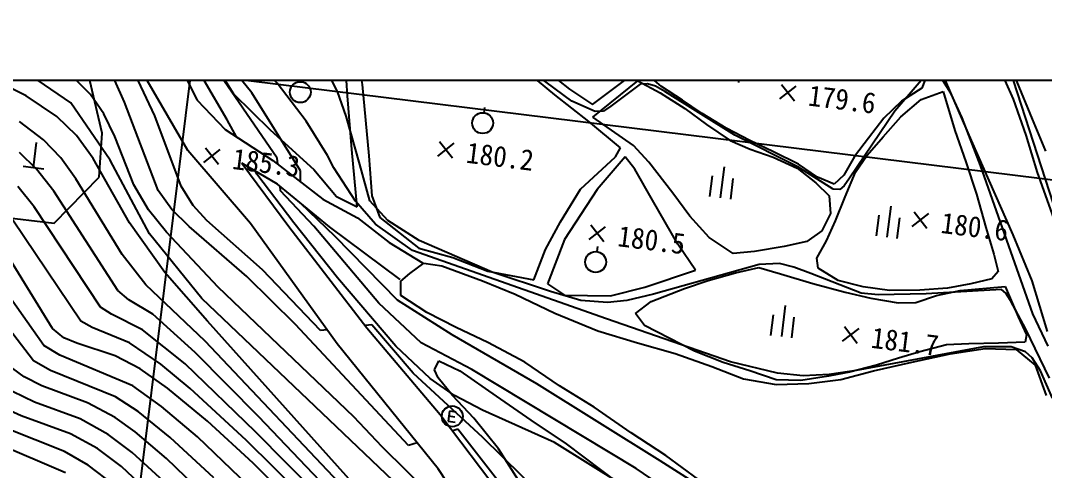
# Model space of a CAD drawing. Header units: millimetres. Extents: x 8678 to 9474, y 1103 to 1809.
# Drawn here: x 8963.6 to 9061.7, y 1511.5 to 1554.6 of the extents above; entities that cross this region are included whole.
import ezdxf
from ezdxf.xclip import XClip

# ---------------------------------------------------------------- set-up
doc = ezdxf.new("R2010")
doc.units = ezdxf.units.MM
doc.header["$LTSCALE"] = 10
doc.header["$MEASUREMENT"] = 0
doc.header["$XCLIPFRAME"] = 2
doc.layers.add('TX-PAPR', color=2, linetype='Continuous', plot=False)
doc.layers.add('TZ-BASE', color=253, linetype='Continuous')
doc.styles.add('HANA', font='GulimChe.ttf')

# ---------------------------------------------------------------- blocks, each defined once
blk = doc.blocks.new('JD-CGHF56FJ')
at = {"layer": 'TZ-BASE'}
for p, q in [((183.761, -179.607), (227.732, 176.097)), ((79.556, 92.466), (512.161, 38.989)), ((218.773, 71.228, 185), (210.181, 86.007, 185)), ((221.157, 73.821, 183), (213.27, 83.46, 183)), ((294.153, 73.224, 178.04), (289.954, 82.539, 178.04)), ((223.592, 74.74, 182), (216.616, 81.473, 182)), ((212.17, 80.487, 182.317), (215.929, 73.12, 182.317)), ((230.647, 80.538, 180.191), (231.741, 74.629, 180.191)), ((215.027, 68.3, 174.27), (208.43, 79.616, 174.27)), ((199.525, 73.524, 190), (189.821, 78.386, 190)), ((230.31, 73.513, 182.159), (230.019, 78.413, 182.159)), ((247.247, 77.588, 178.988), (251.579, 74.175, 178.988)), ((256.863, 74.996, 178.988), (259.246, 77.67, 178.988)), ((267.186, 77.906, 179.51), (266.818, 74.929, 179.51)), ((294.454, 74.93, 180.16), (293.492, 77.578, 180.16)), ((203.812, 72.871, 189), (197.151, 77.407, 189)), ((206.816, 69.958, 188.359), (205.263, 76.612, 188.359)), ((223.579, 67.54, 184), (216.847, 77.345, 184)), ((250.189, 73.635, 180.191), (245.667, 77.38, 180.191)), ((267.811, 74.806, 179.51), (268.056, 76.791, 179.51)), ((290.102, 69.23, 178.45), (286.79, 76.915, 178.45)), ((208.942, 72.916, 187), (207.767, 75.589, 187)), ((218.211, 75.604, 182.159), (219.39, 73.734, 182.159)), ((229.363, 73.949, 181), (228.413, 75.778, 181)), ((249.35, 74.843, 180), (247.208, 76.056, 180)), ((205.69, 73.643, 188), (203.827, 75.513, 188)), ((211.853, 71.606, 186), (210.139, 75.255, 186)), ((226.35, 71.103, 182), (223.592, 74.74, 182)), ((225.98, 75.372, 182.055), (225.919, 74.876, 182.055)), ((231.741, 74.629, 180.191), (232.349, 67.762, 180.191)), ((251.832, 73.005, 180), (249.35, 74.843, 180)), ((253.806, 72.696, 178.988), (256.863, 74.996, 178.988)), ((253.824, 71.478, 179.9), (258.155, 74.973, 179.9)), ((258.375, 74.657, 180), (255.551, 72.526, 180)), ((258.155, 74.973, 179.9), (260.27, 73.825, 179.9)), ((259.08, 74.689, 180), (258.375, 74.657, 180)), ((259.823, 74.448, 180), (259.08, 74.689, 180)), ((260.425, 74.421, 179.62), (259.256, 75.401, 179.62)), ((271.91, 74.63, 179.57), (273.14, 73.053, 179.57)), ((285.501, 75.243, 180), (282.784, 72.045, 180)), ((285.793, 75.375, 179.62), (285.345, 74.272, 179.62)), ((288.121, 73.778, 180), (287.351, 75.012, 180)), ((294.075, 75.155, 180), (299.993, 56.794, 180)), ((295.96, 71.297, 180.16), (294.454, 74.93, 180.16)), ((206.976, 71.799, 188), (205.69, 73.643, 188)), ((219.39, 73.734, 182.159), (222.908, 70.282, 182.159)), ((225.803, 66.336, 183), (221.157, 73.821, 183)), ((230.194, 71.568, 181), (229.363, 73.949, 181)), ((253.444, 71.072, 180.191), (250.189, 73.635, 180.191)), ((251.579, 74.175, 178.988), (253.806, 72.696, 178.988)), ((260.727, 73.953, 180), (259.823, 74.448, 180)), ((260.27, 73.825, 179.9), (262.653, 72.311, 179.9)), ((262.42, 73.116, 179.62), (260.425, 74.421, 179.62)), ((267.422, 69.769, 180), (260.727, 73.953, 180)), ((271.736, 73.227, 179.57), (273.313, 74.457, 179.57)), ((285.345, 74.272, 179.62), (283.394, 73.002, 179.62)), ((285.29, 73.181, 180.45), (287.402, 73.957, 180.45)), ((287.402, 73.957, 180.45), (288.518, 70.192, 180.45)), ((289.228, 71.426, 180), (288.121, 73.778, 180)), ((202.473, 71.537, 190), (199.525, 73.524, 190)), ((207.566, 67.353, 189), (203.812, 72.871, 189)), ((212.174, 64.459, 187), (208.942, 72.916, 187)), ((215.929, 73.12, 182.317), (218.589, 70.285, 182.317)), ((230.741, 68.388, 182.159), (230.31, 73.513, 182.159)), ((254.054, 72.035, 180), (251.832, 73.005, 180)), ((264.296, 71.826, 179.62), (262.42, 73.116, 179.62)), ((283.394, 73.002, 179.62), (281.704, 71.397, 179.62)), ((283.351, 71.516, 180.45), (285.29, 73.181, 180.45)), ((295.357, 69.76, 178.04), (294.153, 73.224, 178.04)), ((208.019, 69.62, 188), (206.976, 71.799, 188)), ((243.453, 72.403, 179.96), (243.392, 71.907, 179.96)), ((254.853, 72.074, 180), (254.054, 72.035, 180)), ((255.551, 72.526, 180), (254.853, 72.074, 180)), ((262.653, 72.311, 179.9), (264.731, 70.785, 179.9)), ((266.6, 70.413, 179.62), (264.296, 71.826, 179.62)), ((282.784, 72.045, 180), (278.438, 65.621, 180)), ((201.197, 69.311, 191), (198.89, 71.053, 191)), ((204.355, 69.712, 190), (202.473, 71.537, 190)), ((214.376, 64.881, 186), (211.853, 71.606, 186)), ((219.68, 69.582, 185), (218.773, 71.228, 185)), ((228.403, 67.82, 182), (226.35, 71.103, 182)), ((231.503, 66.952, 181), (230.194, 71.568, 181)), ((256.496, 68.529, 180.191), (253.444, 71.072, 180.191)), ((257.731, 68.768, 179.9), (253.824, 71.478, 179.9)), ((264.731, 70.785, 179.9), (266.999, 69.245, 179.9)), ((281.704, 71.397, 179.62), (280.236, 69.463, 179.62)), ((281.665, 69.608, 180.45), (283.351, 71.516, 180.45)), ((290.979, 66.838, 180), (289.228, 71.426, 180)), ((297.24, 68.207, 180.16), (295.96, 71.297, 180.16)), ((205.952, 67.513, 190), (204.355, 69.712, 190)), ((206.52, 65.726, 188.359), (206.816, 69.958, 188.359)), ((218.589, 70.285, 182.317), (223.172, 67.33, 182.317)), ((222.908, 70.282, 182.159), (227.082, 66.461, 182.159)), ((268.872, 69.235, 179.62), (266.6, 70.413, 179.62)), ((273.49, 66.732, 180), (267.422, 69.769, 180)), ((288.518, 70.192, 180.45), (289.588, 67.188, 180.45)), ((296.436, 66.18, 178.04), (295.357, 69.76, 178.04)), ((200.229, 66.662, 193.759), (200.523, 69.044, 193.759)), ((202.836, 67.582, 191), (201.197, 69.311, 191)), ((209.845, 64.985, 188), (208.019, 69.62, 188)), ((238.964, 67.747, 180.227), (240.541, 68.977, 180.227)), ((239.137, 69.15, 180.227), (240.367, 67.573, 180.227)), ((259.204, 67.155, 179.9), (257.731, 68.768, 179.9)), ((266.999, 69.245, 179.9), (268.92, 68.403, 179.9)), ((271.139, 68.169, 179.62), (268.872, 69.235, 179.62)), ((280.236, 69.463, 179.62), (278.89, 67.704, 179.62)), ((280.118, 67.855, 180.45), (281.665, 69.608, 180.45)), ((294.105, 60.201, 178.45), (290.102, 69.23, 178.45)), ((200.518, 66.513, 192), (198.878, 68.093, 192)), ((221.036, 61.282, 174.27), (215.027, 68.3, 174.27)), ((216.545, 67.149, 185.317), (218.122, 68.379, 185.317)), ((216.718, 68.552, 185.317), (217.948, 66.975, 185.317)), ((229.01, 66.611, 182), (228.403, 67.82, 182)), ((231.231, 62.888, 182.159), (230.741, 68.388, 182.159)), ((232.349, 67.762, 180.191), (232.648, 63.947, 180.191)), ((256.018, 67.694, 180.191), (256.496, 68.529, 180.191)), ((268.92, 68.403, 179.9), (271.103, 67.639, 179.9)), ((273.54, 66.975, 179.62), (271.139, 68.169, 179.62)), ((279.009, 66.219, 180.45), (280.118, 67.855, 180.45)), ((199.237, 66.785, 193.759), (201.221, 66.539, 193.759)), ((204.279, 65.565, 191), (202.836, 67.582, 191)), ((209.423, 61.359, 190), (205.952, 67.513, 190)), ((211.334, 60.286, 189), (207.566, 67.353, 189)), ((223.608, 65.068, 193.364), (220.195, 67.077, 193.364)), ((220.195, 67.077, 193.364), (224.705, 61.009, 193.364)), ((223.172, 67.33, 182.317), (227.965, 63.611, 182.317)), ((223.64, 66.968, 184), (223.579, 67.54, 184)), ((232.449, 63.463, 181), (231.503, 66.952, 181)), ((252.639, 64.589, 180.191), (256.018, 67.694, 180.191)), ((256.944, 67.687, 180.592), (254.231, 64.554, 180.592)), ((257.851, 66.507, 180.592), (256.944, 67.687, 180.592)), ((261.5, 64.211, 179.9), (259.204, 67.155, 179.9)), ((271.103, 67.639, 179.9), (273.411, 66.578, 179.9)), ((276.871, 64.565, 180), (273.49, 66.732, 180)), ((275.37, 65.721, 179.62), (273.54, 66.975, 179.62)), ((278.89, 67.704, 179.62), (277.873, 65.916, 179.62)), ((289.588, 67.188, 180.45), (290.608, 64.11, 180.45)), ((296.008, 52.64, 180), (290.979, 66.838, 180)), ((202.167, 64.397, 192), (200.518, 66.513, 192)), ((221.638, 66.026, 185), (221.474, 66.324, 185)), ((225.187, 61.359, 185), (221.638, 66.026, 185)), ((225.813, 65.281, 183), (225.803, 66.336, 183)), ((227.082, 66.461, 182.159), (229.26, 63.887, 182.159)), ((231.093, 63.423, 182), (229.01, 66.611, 182)), ((259.56, 63.538, 180.592), (257.851, 66.507, 180.592)), ((265.056, 63.873, 180.2), (265.301, 65.858, 180.2)), ((266.416, 66.727, 180.2), (266.048, 63.75, 180.2)), ((273.411, 66.578, 179.9), (275.204, 65.188, 179.9)), ((277.873, 65.916, 179.62), (276.97, 65.05, 179.62)), ((278.011, 63.853, 180.45), (279.009, 66.219, 180.45)), ((298.021, 61.803, 178.04), (296.436, 66.18, 178.04)), ((200.282, 62.87, 193), (198.724, 64.838, 193)), ((202.198, 61.331, 188.359), (206.52, 65.726, 188.359)), ((208.717, 58.316, 191), (204.279, 65.565, 191)), ((211.251, 62.601, 188), (209.845, 64.985, 188)), ((215.515, 63.015, 186), (214.376, 64.881, 186)), ((228.594, 60.98, 193.364), (223.608, 65.068, 193.364)), ((223.913, 64.404, 184), (223.865, 64.857, 184)), ((267.04, 63.627, 180.2), (267.286, 65.612, 180.2)), ((275.204, 65.188, 179.9), (276.47, 63.943, 179.9)), ((276.97, 65.05, 179.62), (275.37, 65.721, 179.62)), ((277.916, 64.906, 180), (277.495, 64.543, 180)), ((278.438, 65.621, 180), (277.916, 64.906, 180)), ((208.319, 54.873, 192), (202.167, 64.397, 192)), ((213.499, 62.621, 187), (212.174, 64.459, 187)), ((227.105, 61.018, 184), (223.913, 64.404, 184)), ((229.26, 63.887, 182.159), (231.231, 62.888, 182.159)), ((232.648, 63.947, 180.191), (233.418, 61.862, 180.191)), ((250.747, 61.46, 180.191), (252.639, 64.589, 180.191)), ((254.231, 64.554, 180.592), (251.117, 59.752, 180.592)), ((263.11, 61.987, 179.9), (261.5, 64.211, 179.9)), ((276.47, 63.943, 179.9), (276.604, 62.254, 179.9)), ((277.495, 64.543, 180), (276.871, 64.565, 180)), ((277.1, 61.537, 180.45), (278.011, 63.853, 180.45)), ((290.608, 64.11, 180.45), (291.481, 60.908, 180.45)), ((206.657, 53.282, 193), (200.282, 62.87, 193)), ((216.843, 61.586, 186), (215.515, 63.015, 186)), ((225.832, 63.239, 183), (225.832, 63.244, 183)), ((229.151, 60.044, 183), (225.832, 63.239, 183)), ((227.965, 63.611, 182.317), (231.287, 61.839, 182.317)), ((233.002, 61.213, 182), (231.093, 63.423, 182)), ((234.191, 61.585, 181), (232.449, 63.463, 181)), ((261.988, 59.297, 180.592), (259.56, 63.538, 180.592)), ((282.374, 62.952, 180.59), (282.005, 59.975, 180.59)), ((196.783, 61.974, 188.359), (202.198, 61.331, 188.359)), ((212.975, 60.444, 188), (211.251, 62.601, 188)), ((215.145, 61.015, 187), (213.499, 62.621, 187)), ((231.287, 61.839, 182.317), (234.31, 59.452, 182.317)), ((233.418, 61.862, 180.191), (237.17, 58.928, 180.191)), ((264.974, 59.953, 179.9), (263.11, 61.987, 179.9)), ((276.604, 62.254, 179.9), (275.784, 60.592, 179.9)), ((281.013, 60.098, 180.59), (281.258, 62.083, 180.59)), ((282.998, 59.852, 180.59), (283.243, 61.837, 180.59)), ((284.444, 61.015, 180.63), (286.021, 62.245, 180.63)), ((284.618, 62.419, 180.63), (285.848, 60.842, 180.63)), ((204.779, 51.932, 194), (198.237, 61.6, 194)), ((212.827, 56.581, 190), (209.423, 61.359, 190)), ((220.666, 56.201, 187), (215.145, 61.015, 187)), ((222.184, 56.836, 186), (216.843, 61.586, 186)), ((229.336, 49.756, 174.27), (221.036, 61.282, 174.27)), ((224.705, 61.009, 193.364), (232.165, 51.296, 193.364)), ((229.36, 56.073, 185), (225.187, 61.359, 185)), ((233.313, 53.65, 184), (227.105, 61.018, 184)), ((235.379, 55.916, 193.364), (228.594, 60.98, 193.364)), ((236.537, 58.698, 182), (233.002, 61.213, 182)), ((237.175, 59.658, 181), (234.191, 61.585, 181)), ((249.302, 58.784, 180.191), (250.747, 61.46, 180.191)), ((253.472, 59.744, 180.507), (255.049, 60.975, 180.507)), ((253.646, 61.148, 180.507), (254.876, 59.571, 180.507)), ((276.219, 59.631, 180.45), (277.1, 61.537, 180.45)), ((291.481, 60.908, 180.45), (292.271, 58.332, 180.45)), ((216.346, 54.097, 189), (211.334, 60.286, 189)), ((217.916, 55.182, 188), (212.975, 60.444, 188)), ((235.103, 53.945, 183), (229.151, 60.044, 183)), ((267.293, 58.417, 179.9), (264.974, 59.953, 179.9)), ((275.784, 60.592, 179.9), (274.336, 59.552, 179.9)), ((295.916, 55.786, 178.45), (294.105, 60.201, 178.45)), ((234.31, 59.452, 182.317), (237.503, 57.523, 182.317)), ((237.17, 58.928, 180.191), (240.407, 58.027, 180.191)), ((244.177, 56.61, 181), (237.175, 59.658, 181)), ((251.117, 59.752, 180.592), (249.495, 55.491, 180.592)), ((254.284, 59.084, 181.187), (254.223, 58.588, 181.187)), ((263.67, 56.825, 180.592), (261.988, 59.297, 180.592)), ((272.153, 59.096, 179.9), (269.331, 58.598, 179.9)), ((274.336, 59.552, 179.9), (272.153, 59.096, 179.9)), ((275.309, 57.97, 180.45), (276.219, 59.631, 180.45)), ((210.984, 55.397, 191), (208.717, 58.316, 191)), ((255.143, 52.134, 182), (236.537, 58.698, 182)), ((240.407, 58.027, 180.191), (243.772, 56.72, 180.191)), ((248.178, 55.901, 180.191), (249.302, 58.784, 180.191)), ((269.331, 58.598, 179.9), (267.293, 58.417, 179.9)), ((275.412, 57.01, 180.45), (275.309, 57.97, 180.45)), ((292.271, 58.332, 180.45), (292.663, 56.692, 180.45)), ((201.216, 49.601, 196), (195.963, 57.024, 196)), ((202.04, 51.214, 195), (198.021, 57.763, 195)), ((236.283, 56.497, 182.74), (237.625, 57.49, 182.74)), ((237.625, 57.49, 182.74), (239.356, 57.225, 182.74)), ((239.356, 57.225, 182.74), (243.261, 55.806, 182.74)), ((269.774, 57.345, 181), (259.634, 54.516, 181)), ((267.505, 56.547, 181.55), (269.737, 57.077, 181.55)), ((269.737, 57.077, 181.55), (271.827, 56.456, 181.55)), ((271.73, 57.449, 181), (269.774, 57.345, 181)), ((273.092, 57.11, 181), (271.73, 57.449, 181)), ((274.707, 56.485, 181), (273.092, 57.11, 181)), ((277.352, 55.833, 180.45), (275.412, 57.01, 180.45)), ((200.221, 48.125, 197), (193.787, 56.426, 197)), ((216.912, 51.91, 190), (212.827, 56.581, 190)), ((225.329, 51.612, 187), (220.666, 56.201, 187)), ((227.729, 51.04, 186), (222.184, 56.836, 186)), ((234.958, 49.538, 185), (229.36, 56.073, 185)), ((235.425, 55.747, 182.74), (236.283, 56.497, 182.74)), ((243.772, 56.72, 180.191), (248.178, 55.901, 180.191)), ((249.77, 54.776, 181), (244.177, 56.61, 181)), ((258.82, 55.173, 180.592), (263.67, 56.825, 180.592)), ((264.888, 55.833, 181.55), (267.505, 56.547, 181.55)), ((271.827, 56.456, 181.55), (274.919, 55.55, 181.55)), ((279.558, 54.596, 181), (274.707, 56.485, 181)), ((292.08, 55.968, 180.45), (290.069, 55.511, 180.45)), ((292.663, 56.692, 180.45), (292.08, 55.968, 180.45)), ((216.683, 50.009, 191), (210.984, 55.397, 191)), ((230.912, 42.739, 188), (217.916, 55.182, 188)), ((235.438, 54.385, 182.74), (235.425, 55.747, 182.74)), ((243.261, 55.806, 182.74), (246.386, 54.512, 182.74)), ((249.495, 55.491, 180.592), (251.101, 54.408, 180.592)), ((255.51, 54.34, 180.592), (258.82, 55.173, 180.592)), ((259.427, 53.797, 181.55), (262.614, 55.046, 181.55)), ((262.614, 55.046, 181.55), (264.888, 55.833, 181.55)), ((274.919, 55.55, 181.55), (277.999, 54.706, 181.55)), ((279.736, 55.226, 180.45), (277.352, 55.833, 180.45)), ((282.27, 54.863, 180.45), (279.736, 55.226, 180.45)), ((287.808, 55.075, 180.45), (285.156, 54.899, 180.45)), ((292.986, 54.968, 181), (285.762, 54.551, 181)), ((290.069, 55.511, 180.45), (287.808, 55.075, 180.45)), ((289.04, 54.852, 181.55), (293.341, 55.247, 181.55)), ((293.4, 54.607, 181), (292.986, 54.968, 181)), ((293.341, 55.247, 181.55), (294.585, 52.353, 181.55)), ((297.414, 50.945, 178.45), (295.916, 55.786, 178.45)), ((209.37, 53.978, 192), (208.319, 54.873, 192)), ((211.666, 52.593, 192), (209.37, 53.978, 192)), ((235.356, 35.967, 189), (216.346, 54.097, 189)), ((237.908, 52.769, 182.74), (235.438, 54.385, 182.74)), ((246.386, 54.512, 182.74), (250.203, 52.701, 182.74)), ((252.676, 53.897, 181), (249.77, 54.776, 181)), ((251.101, 54.408, 180.592), (255.51, 54.34, 180.592)), ((259.634, 54.516, 181), (257.1, 53.894, 181)), ((277.999, 54.706, 181.55), (280.486, 54.126, 181.55)), ((281.171, 54.448, 181), (279.558, 54.596, 181)), ((280.486, 54.126, 181.55), (283.09, 53.673, 181.55)), ((285.762, 54.551, 181), (281.171, 54.448, 181)), ((285.156, 54.899, 180.45), (282.27, 54.863, 180.45)), ((284.797, 53.704, 181.55), (286.756, 54.389, 181.55)), ((286.756, 54.389, 181.55), (289.04, 54.852, 181.55)), ((293.864, 53.899, 181), (293.4, 54.607, 181)), ((207.691, 52.606, 193), (206.657, 53.282, 193)), ((237.381, 49.847, 184), (233.313, 53.65, 184)), ((240.365, 50.613, 183), (235.103, 53.945, 183)), ((255.222, 53.71, 181), (252.676, 53.897, 181)), ((257.1, 53.894, 181), (255.222, 53.71, 181)), ((257.926, 52.663, 181.55), (259.427, 53.797, 181.55)), ((272.264, 53.417, 181.41), (271.896, 50.439, 181.41)), ((283.09, 53.673, 181.55), (284.797, 53.704, 181.55)), ((295.335, 51.17, 181), (293.864, 53.899, 181)), ((210.687, 51.102, 193), (207.691, 52.606, 193)), ((215.723, 48.922, 192), (211.666, 52.593, 192)), ((240.733, 51.332, 182.74), (237.908, 52.769, 182.74)), ((250.203, 52.701, 182.74), (254.294, 50.996, 182.74)), ((267.035, 48.039, 182), (255.143, 52.134, 182)), ((258.78, 51.499, 181.55), (257.926, 52.663, 181.55)), ((270.903, 50.562, 181.41), (271.149, 52.547, 181.41)), ((272.888, 50.317, 181.41), (273.134, 52.301, 181.41)), ((294.585, 52.353, 181.55), (295.386, 50.601, 181.55)), ((297.474, 49.513, 180), (296.008, 52.64, 180)), ((203.141, 50.333, 195), (202.04, 51.214, 195)), ((205.837, 51.308, 194), (204.779, 51.932, 194)), ((209.421, 49.844, 194), (205.837, 51.308, 194)), ((214.763, 47.836, 193), (210.687, 51.102, 193)), ((238.512, 27.821, 190), (216.912, 51.91, 190)), ((236.163, 39.993, 187), (225.329, 51.612, 187)), ((228.362, 51.108, 186), (227.729, 51.04, 186)), ((232.642, 51.567, 186), (232.009, 51.499, 186)), ((232.165, 51.296, 193.364), (239.213, 42.981, 193.364)), ((236.611, 46.951, 186), (232.642, 51.567, 186)), ((243.767, 49.869, 182.74), (240.733, 51.332, 182.74)), ((261.161, 50.298, 181.55), (258.78, 51.499, 181.55)), ((277.763, 50.002, 181.65), (279.34, 51.232, 181.65)), ((277.936, 51.405, 181.65), (279.166, 49.828, 181.65)), ((297.605, 46.445, 181), (295.335, 51.17, 181)), ((204.383, 49.806, 195), (203.141, 50.333, 195)), ((248.448, 45.9, 183), (240.365, 50.613, 183)), ((254.294, 50.996, 182.74), (258.113, 49.849, 182.74)), ((263.575, 49.042, 181.55), (261.161, 50.298, 181.55)), ((295.386, 50.601, 181.55), (295.26, 49.902, 181.55)), ((202.751, 48.666, 196), (201.216, 49.601, 196)), ((208.07, 48.607, 195), (204.383, 49.806, 195)), ((212.428, 47.802, 194), (209.421, 49.844, 194)), ((240.346, 25.003, 191), (216.683, 50.009, 191)), ((239.012, 37.758, 174.27), (229.336, 49.756, 174.27)), ((238.258, 46.429, 185), (234.958, 49.538, 185)), ((242.223, 47.289, 184), (237.381, 49.847, 184)), ((247.312, 47.98, 182.74), (243.767, 49.869, 182.74)), ((258.113, 49.849, 182.74), (261.723, 48.818, 182.74)), ((291.268, 49.465, 182), (279.077, 47.2, 182)), ((287.731, 49.643, 181.55), (285.172, 48.992, 181.55)), ((289.871, 49.752, 181.55), (287.731, 49.643, 181.55)), ((288.059, 48.787, 182.74), (291.439, 49.316, 182.74)), ((292.691, 49.826, 181.55), (289.871, 49.752, 181.55)), ((293.914, 49.449, 182), (291.268, 49.465, 182)), ((291.439, 49.316, 182.74), (294.397, 49.202, 182.74)), ((295.26, 49.902, 181.55), (292.691, 49.826, 181.55)), ((295.296, 48.994, 182), (293.914, 49.449, 182)), ((294.397, 49.202, 182.74), (296.207, 47.699, 182.74)), ((201.874, 47.197, 197), (200.221, 48.125, 197)), ((209.748, 45.713, 196), (202.751, 48.666, 196)), ((210.441, 47.359, 195), (208.07, 48.607, 195)), ((221.826, 42.757, 192), (215.723, 48.922, 192)), ((238.648, 47.257, 185.69), (239.078, 48.131, 185.69)), ((239.078, 48.131, 185.69), (241.075, 47.169, 185.69)), ((261.723, 48.818, 182.74), (265.227, 47.569, 182.74)), ((266.321, 47.947, 181.55), (263.575, 49.042, 181.55)), ((283.132, 48.388, 181.55), (281.023, 47.712, 181.55)), ((285.172, 48.992, 181.55), (283.132, 48.388, 181.55)), ((284.414, 47.998, 182.74), (288.059, 48.787, 182.74)), ((295.94, 48.419, 182), (295.296, 48.994, 182)), ((296.736, 47.149, 182), (295.94, 48.419, 182)), ((199.34, 46.583, 198), (198.263, 47.386, 198)), ((208.08, 44.677, 197), (201.874, 47.197, 197)), ((213.078, 45.51, 195), (210.441, 47.359, 195)), ((215.257, 45.484, 194), (212.428, 47.802, 194)), ((221.519, 41.328, 193), (214.763, 47.836, 193)), ((238.997, 46.498, 185.69), (238.648, 47.257, 185.69)), ((241.075, 47.169, 185.69), (244.581, 44.72, 185.69)), ((257.97, 37.813, 184), (242.223, 47.289, 184)), ((250.65, 45.723, 182.74), (247.312, 47.98, 182.74)), ((265.227, 47.569, 182.74), (268.256, 46.398, 182.74)), ((268.865, 47.169, 181.55), (266.321, 47.947, 181.55)), ((271.522, 46.926, 182), (267.035, 48.039, 182)), ((271.388, 46.303, 181.55), (268.865, 47.169, 181.55)), ((279.077, 47.2, 182), (276.488, 46.81, 182)), ((277.608, 46.33, 182.74), (280.714, 47.165, 182.74)), ((281.023, 47.712, 181.55), (278.441, 47.033, 181.55)), ((280.714, 47.165, 182.74), (284.414, 47.998, 182.74)), ((296.207, 47.699, 182.74), (297.257, 44.788, 182.74)), ((297.868, 44.549, 182), (296.736, 47.149, 182)), ((201.024, 45.712, 198), (199.34, 46.583, 198)), ((243.274, 40.764, 186), (236.611, 46.951, 186)), ((240.582, 44.785, 185), (238.258, 46.429, 185)), ((240.379, 44.796, 185.69), (238.997, 46.498, 185.69)), ((268.256, 46.398, 182.74), (271.393, 45.859, 182.74)), ((273.776, 46.22, 181.55), (271.388, 46.303, 181.55)), ((273.979, 46.691, 182), (271.522, 46.926, 182)), ((276.418, 46.649, 181.55), (273.776, 46.22, 181.55)), ((276.488, 46.81, 182), (273.979, 46.691, 182)), ((274.517, 45.937, 182.74), (277.608, 46.33, 182.74)), ((278.441, 47.033, 181.55), (276.418, 46.649, 181.55)), ((200.316, 44.17, 199), (198.231, 45.173, 199)), ((205.404, 44.104, 198), (201.024, 45.712, 198)), ((212.489, 43.745, 196), (209.748, 45.713, 196)), ((216.92, 42.352, 195), (213.078, 45.51, 195)), ((220.619, 40.518, 194), (215.257, 45.484, 194)), ((260.282, 38.547, 183), (248.448, 45.9, 183)), ((253.955, 43.682, 182.74), (250.65, 45.723, 182.74)), ((271.393, 45.859, 182.74), (274.517, 45.937, 182.74)), ((204.688, 42.557, 199), (200.316, 44.17, 199)), ((210.247, 43.266, 197), (208.08, 44.677, 197)), ((242.428, 42.628, 185.69), (240.379, 44.796, 185.69)), ((243.251, 43.381, 185), (240.582, 44.785, 185)), ((244.581, 44.72, 185.69), (247.876, 42.438, 185.69)), ((199.035, 42.832, 200), (196.975, 43.776, 200)), ((208.057, 42.696, 198), (205.404, 44.104, 198)), ((213.325, 40.783, 197), (210.247, 43.266, 197)), ((215.949, 40.831, 196), (212.489, 43.745, 196)), ((240.086, 43.283, 186.131), (239.968, 42.327, 186.131)), ((240.745, 43.202, 186.131), (240.086, 43.283, 186.131)), ((250.17, 40.291, 185), (243.251, 43.381, 185)), ((257.488, 41.21, 182.74), (253.955, 43.682, 182.74)), ((203.781, 41.12, 200), (199.035, 42.832, 200)), ((207.393, 41.065, 199), (204.688, 42.557, 199)), ((209.958, 41.325, 198), (208.057, 42.696, 198)), ((221.267, 38.313, 195), (216.92, 42.352, 195)), ((238.59, 25.183, 192), (221.826, 42.757, 192)), ((233.635, 39.891, 188), (230.912, 42.739, 188)), ((239.213, 42.981, 193.364), (246.075, 33.915, 193.364)), ((239.968, 42.327, 186.131), (240.627, 42.246, 186.131)), ((240.604, 42.734, 186.131), (240.027, 42.805, 186.131)), ((244.805, 39.684, 185.69), (242.428, 42.628, 185.69)), ((247.876, 42.438, 185.69), (251.284, 40.173, 185.69)), ((203.211, 39.418, 201), (197.578, 41.655, 201)), ((212.96, 38.772, 198), (209.958, 41.325, 198)), ((239.534, 23.113, 193), (221.519, 41.328, 193)), ((240.898, 41.574, 187), (240.404, 41.409, 187)), ((246.864, 33.926, 187), (240.898, 41.574, 187)), ((203.285, 37.386, 202), (195.935, 40.525, 202)), ((206.35, 39.703, 200), (203.781, 41.12, 200)), ((209.696, 39.32, 199), (207.393, 41.065, 199)), ((217.507, 36.891, 197), (213.325, 40.783, 197)), ((221.618, 35.377, 196), (215.949, 40.831, 196)), ((239.163, 22.198, 194), (220.619, 40.518, 194)), ((236.987, 40.268, 187), (236.163, 39.993, 187)), ((250.178, 34.032, 186), (243.274, 40.764, 186)), ((256.599, 36.251, 185), (250.17, 40.291, 185)), ((260.826, 39.034, 182.74), (257.488, 41.21, 182.74)), ((205.458, 38.109, 201), (203.211, 39.418, 201)), ((208.649, 37.98, 200), (206.35, 39.703, 200)), ((213.456, 35.867, 199), (209.696, 39.32, 199)), ((244.522, 29.162, 188), (233.635, 39.891, 188)), ((246.673, 36.703, 185.69), (244.805, 39.684, 185.69)), ((251.284, 40.173, 185.69), (254.646, 37.621, 185.69)), ((216.833, 35.042, 198), (212.96, 38.772, 198)), ((239.042, 20.647, 195), (221.267, 38.313, 195)), ((273.116, 30.365, 183), (260.282, 38.547, 183)), ((263.949, 36.744, 182.74), (260.826, 39.034, 182.74)), ((207.983, 36.208, 201), (205.458, 38.109, 201)), ((211.452, 35.368, 200), (208.649, 37.98, 200)), ((247.427, 25.12, 174.27), (239.012, 37.758, 174.27)), ((254.646, 37.621, 185.69), (258.05, 35.075, 185.69)), ((261.393, 35.47, 184), (257.97, 37.813, 184))]:
    blk.add_line(p, q, dxfattribs=at)
for centre in [(225.796, 73.883, 182.055), (243.269, 70.914, 179.96), (254.1, 57.596, 181.187), (240.36, 42.797, 186.131)]:
    blk.add_circle(centre, 1, dxfattribs=at)
at = {"layer": 'TZ-BASE', "style": 'HANA'}
for s, p in [('179.6', (274.387, 72.604, 179.57)), ('180.2', (241.614, 67.124, 180.227)), ('185.3', (219.196, 66.526, 185.317)), ('180.6', (287.095, 60.393, 180.63)), ('180.5', (256.123, 59.122, 180.507)), ('181.7', (280.413, 49.379, 181.65))]:
    blk.add_text(s, height=2, rotation=352.95306, dxfattribs=at).set_placement(p)

msp = doc.modelspace()

# ---------------------------------------------------------------- linework, layer by layer
at = {"layer": 'TX-PAPR'}
msp.add_lwpolyline([(9463.085, 1398.869), (9466.07, 1548.869), (8764.233, 1548.869), (8764.954, 1398.869)], close=True, dxfattribs=at)

# ---------------------------------------------------------------- block references
at = {"layer": 'TZ-BASE'}
ref = msp.add_blockref('JD-CGHF56FJ', (8764.593, 1473.869), dxfattribs=at)
XClip(ref).set_block_clipping_path([(698.4920732728, -75.0000000069), (701.4767533416, 74.9999999931), (-0.3606341712, 74.9999999931), (0.3606341712, -75.0000000069)])

doc.saveas('drawing.dxf')
